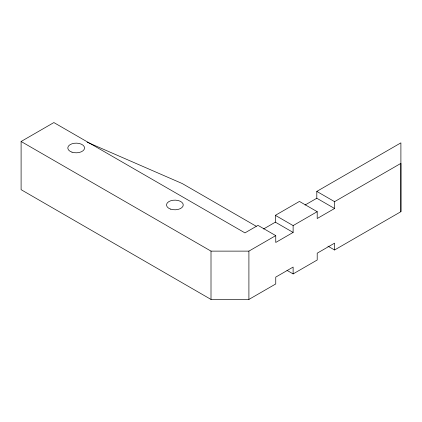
<?xml version="1.0" encoding="UTF-8"?>
<svg xmlns="http://www.w3.org/2000/svg" width="422" height="422" viewBox="0 0 422 422"><rect width="100%" height="100%" fill="white"/><g stroke="black" fill="none" stroke-linecap="round" stroke-linejoin="round"><path stroke-width="0.63" d="M293.121 232.427L275.355 222.172L275.355 215.336L293.121 225.591L293.121 232.427L275.751 242.46L275.751 235.618L257.984 225.364L244.955 232.886L53.874 122.565L21.105 141.486L21.1 189.673L211.005 299.435L248.906 299.435L275.751 283.948L275.751 277.106L293.121 267.073L293.121 273.915L317.202 260.01L317.202 253.189L334.572 243.162L334.572 249.982L400.9 211.686L400.9 142.852L316.806 191.403L316.806 198.24L334.572 208.494L334.572 201.658L316.806 191.403M211.005 299.435L211.005 251.122L21.105 141.486M248.906 299.435L248.906 251.122L275.751 235.618M275.355 215.336L299.435 201.431L317.202 211.686L317.202 218.527L334.572 208.494M263.586 228.967L275.355 222.172M305.043 205.034L316.806 198.24M293.121 225.591L317.202 211.686M334.572 201.658L400.9 163.367L400.9 211.686M211.005 251.122L248.906 251.122M87.138 142.172L182.251 183.554L256.26 226.282M327.91 246.131L334.572 249.982M287.013 270.386L293.121 273.915M71.993 152.168A8.377 4.837 0 0 0 84.553 147.98A8.377 4.837 0 0 0 71.993 143.791A8.377 4.837 0 0 0 71.993 152.168M170.694 209.148A8.377 4.837 0 0 0 183.253 204.965A8.377 4.837 0 0 0 170.694 200.777A8.377 4.837 0 0 0 170.694 209.148"/></g></svg>
